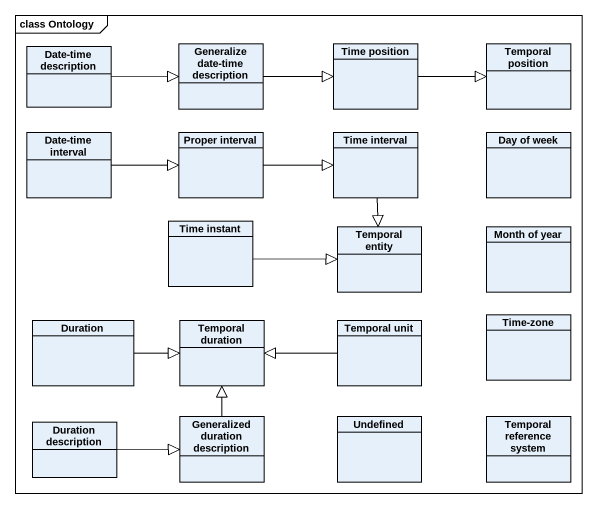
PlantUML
@startuml
mainframe class Ontology
hide circle
hide empty members
class "Date-time description" as Date_time_description
class "Generalize date-time description" as Generalize_date_time
class "Time position" as Time_position
class "Temporal position" as Temporal_position
class "Date-time interval" as Date_time_interval
class "Proper interval" as Proper_interval
class "Time interval" as Time_interval
class "Day of week" as Day_of_week
class "Time instant" as Time_instant
class "Temporal entity" as Temporal_entity
class "Month of year" as Month_of_year
class Duration
class "Temporal duration" as Temporal_duration
class "Temporal unit" as Temporal_unit
class "Time-zone" as Time_zone
class "Duration description" as Duration_description
class "Generalized duration description" as Generalized_duration
class Undefined
class "Temporal reference system" as Temporal_reference_system
Date_time_description -right-|> Generalize_date_time
Generalize_date_time -right-|> Time_position
Time_position -right-|> Temporal_position
Date_time_interval -right-|> Proper_interval
Proper_interval -right-|> Time_interval
Time_interval --|> Temporal_entity
Time_instant -right-|> Temporal_entity
Duration -right-|> Temporal_duration
Temporal_unit -left-|> Temporal_duration
Duration_description -right-|> Generalized_duration
Generalized_duration -up-|> Temporal_duration
@enduml
